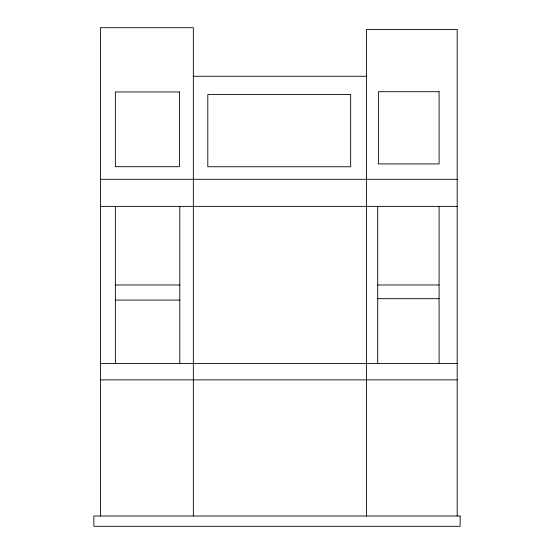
<?xml version="1.0" encoding="UTF-8"?>
<svg xmlns="http://www.w3.org/2000/svg" width="554" height="554" viewBox="0 0 554 554"><rect width="100%" height="100%" fill="white"/><g stroke="black" fill="none" stroke-linecap="round" stroke-linejoin="round"><path stroke-width="0.83" d="M193.346 76.265L366.533 76.265M100.412 179.295L457.182 179.295M100.412 206.372L457.182 206.372M115.364 284.978L179.794 284.978M377.717 284.978L439.087 284.978M377.717 298.689L439.087 298.689M115.364 300.074L179.794 300.074M100.412 363.576L457.182 363.576M100.412 379.864L457.182 379.864M457.182 516.009L457.182 29.452L366.533 29.452L366.533 516.009M439.087 206.372L439.087 363.576M377.717 206.372L377.717 363.576M193.346 516.009L193.346 27.7L100.412 27.7L100.412 516.009M179.794 206.372L179.794 363.576M115.364 206.372L115.364 363.576M439.087 91.708L378.382 91.708L378.382 163.936L439.087 163.936L439.087 91.708M179.468 91.95L115.364 91.95L115.364 166.699L179.468 166.699L179.468 91.95M350.668 94.533L207.805 94.533L207.805 166.761L350.668 166.761L350.668 94.533M460.145 516.009L93.855 516.009L93.855 526.3L460.145 526.3L460.145 516.009"/></g></svg>
